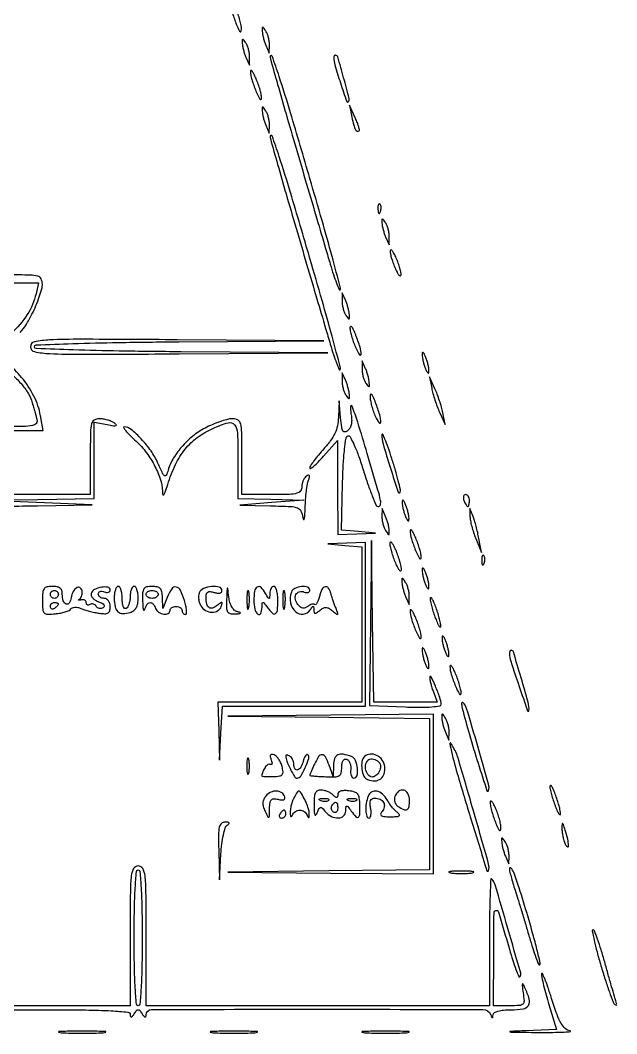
# Model space of a CAD drawing. Extents: x 23 to 255, y 40 to 184.
# Drawn here: x 242.76 to 255.4, y 39.85 to 61.31 of the extents above; entities that cross this region are included whole.
import ezdxf

# ---------------------------------------------------------------- set-up
doc = ezdxf.new("R2010")
doc.units = 0
doc.header["$MEASUREMENT"] = 0

msp = doc.modelspace()

# ---------------------------------------------------------------- linework, layer by layer
for points in [[(207.919475, 175.632891, 0.000007), (191.762556, 175.634099, 0.00002), (173.0434, 175.634494, 0.000013), (151.49745, 175.633531)], [(242.755741, 54.703402, 0.046195), (242.879978, 54.866199, 0.024312), (243.004502, 55.08834, 0.015806), (243.088906, 55.27204, 0.016508), (243.160229, 55.458091, 0.016401), (243.2111, 55.622392, 0.066965), (243.225, 55.725711, 0.120989), (243.197985, 55.83572, 0.2091), (243.125811, 55.893718, 0.061915), (242.964376, 55.91663, 0.004329), (242.5059, 55.9206)], [(242.338312, 55.7514), (243.143624, 55.7514), (243.090216, 55.51875, -0.087539), (242.904405, 55.079613, -0.068576), (242.565887, 54.687246, -0.070658)], [(242.515315, 52.6212), (243.24383, 52.6212), (243.185012, 52.93845, 0.071944), (243.045606, 53.349517, 0.054104), (242.784139, 53.749731, 0.057139), (242.474872, 54.049518, 0.166118)], [(242.572082, 53.815348, -0.039032), (242.772951, 53.618449, -0.042379), (242.924302, 53.412018, -0.069374), (243.010489, 53.2134, 0.000064), (243.035998, 53.121594, 0.000048), (243.0641, 53.020538, 0.000048), (243.090566, 52.92544, 0.000111), (243.110514, 52.85385, -0.248386), (243.093556, 52.776174, -0.171276), (243.014245, 52.72974, -0.043555), (242.821048, 52.709701, -0.004075), (242.342401, 52.7058)], [(242.487857, 51.017321, -0.003546), (243.11925, 51.031298), (244.2825, 51.048796), (243.0981, 51.0984), (241.9137, 51.148004), (243.11925, 51.165502), (244.3248, 51.183), (244.3248, 51.993422), (244.3248, 52.803844), (244.59975, 52.749689, 0.007876), (244.734256, 52.72539, 0.097942), (244.785862, 52.727057, 0.573245), (244.791617, 52.745517, 0.055892), (244.7478, 52.783971, 0.054465), (244.685508, 52.817987, 0.028847), (244.602262, 52.846811, 0.028336), (244.512724, 52.866739, 0.038902), (244.43055, 52.873705, 0.14075), (244.323577, 52.84377, 0.198901), (244.266325, 52.764516, 0.054574), (244.244014, 52.585337, 0.00371), (244.2402, 52.0713), (244.2402, 51.2676), (243.0135, 51.2676), (241.7868, 51.2676)], [(234.976384, 40.178106, 0.000131), (241.178815, 40.16933, 0.414551)], [(242.369452, 40.349047, -0.003168), (243.1827, 40.3542, -0.002399), (244.13885, 40.349612, -0.011466), (244.684365, 40.331861, -0.010917), (245.035998, 40.304627, -0.381956), (245.087495, 40.24845, 0.067648), (245.093218, 40.209889, 0.403287), (245.109231, 40.200685, 0.166561), (245.13418, 40.216856, 0.021186), (245.172095, 40.2696, -0.02521), (245.222486, 40.338522, -0.226004), (245.2554, 40.3542, -0.226004), (245.288314, 40.338522, -0.02521), (245.338705, 40.2696, 0.021186), (245.37662, 40.216856, 0.166561), (245.401569, 40.200685, 0.403287), (245.417582, 40.209889, 0.067648), (245.423305, 40.24845, -0.410035), (245.536785, 40.360778, -0.000509), (249.053363, 40.364358, -0.000548), (252.563105, 40.360511, -0.305253), (252.728771, 40.24845, 0.009076), (252.752482, 40.19263, 0.295955), (252.764244, 40.185, 0.382689), (252.773358, 40.193173, 0.011437), (252.778121, 40.24845, -0.243429), (252.805232, 40.293612, -0.071645), (252.881696, 40.326804, -0.04693), (253.001668, 40.347732, -0.019731), (253.1655, 40.3542, 0.039539), (253.417454, 40.374155, 0.21776), (253.528061, 40.447716, 0.214393), (253.545769, 40.5804, 0.038334), (253.454037, 40.8195, 0.015159), (253.413073, 40.899491, 0.644182), (253.398593, 40.898368, 0.121286), (253.394517, 40.860594, 0.004247), (253.415568, 40.71375, -0.022025), (253.434185, 40.54016, -0.224271), (253.408123, 40.474613, -0.176631), (253.336929, 40.444391, -0.01295), (253.121085, 40.4388), (252.7848, 40.4388), (252.791479, 41.55975, -0.001196), (252.798555, 42.407088, -0.346461), (252.839864, 42.458403, -0.396343), (252.892525, 42.427638, -0.001293), (253.124205, 41.636246, 0.007226), (253.196197, 41.40073, 0.012816), (253.263265, 41.209147, 0.007419), (253.322612, 41.059349, 0.534721), (253.344574, 41.054974, 0.272013), (253.363648, 41.128379, 0.000871), (253.09206, 42.077527, 0.001541), (252.823505, 42.999242, 0.125351), (252.747933, 43.126467, 0.652493), (252.728622, 43.118958, 0.001886), (252.714222, 42.758417, 0.005762), (252.703614, 42.327716, 0.003275), (252.7002, 41.8065), (252.7002, 40.4388), (249.0624, 40.4388), (245.4246, 40.4388), (245.4246, 41.9193, 0.001825), (245.42116, 42.861571, 0.026629), (245.401033, 43.193588, 0.103099), (245.351107, 43.344616, 0.267644), (245.2554, 43.3998, 0.267644), (245.159693, 43.344616, 0.103099), (245.109767, 43.193588, 0.026629), (245.08964, 42.861571, 0.001825), (245.0862, 41.9193), (245.0862, 40.4388), (243.1827, 40.4388), (241.2792, 40.4388)]]:
    msp.add_lwpolyline(points, format="xyb")
for points in [[(247.214507, 61.6734, 0.053327), (247.22152, 61.605636, 0.013169), (247.247696, 61.496798, 0.013326), (247.284483, 61.37307, 0.012987), (247.3281, 61.2504, 0.011206), (247.378883, 61.12686, 0.082917), (247.413534, 61.073725, 0.539315), (247.434496, 61.077145, 0.101438), (247.444748, 61.1235, 0.049927), (247.437776, 61.206027, 0.019576), (247.412461, 61.317551, 0.019146), (247.375453, 61.436919, 0.022622), (247.331155, 61.5465, 0.01717), (247.286232, 61.636327, 0.061392), (247.248952, 61.688469, 0.323421), (247.227169, 61.692927, 0.29396)], [(247.885242, 61.0812, 0.038039), (247.892094, 61.02064, 0.016709), (247.909884, 60.941874, 0.016424), (247.934418, 60.859174, 0.021159), (247.9626, 60.7851), (248.035308, 60.6159), (248.039958, 60.7851, 0.04208), (248.03576, 60.859161, 0.028709), (248.019153, 60.941874, 0.029001), (247.993706, 61.020361, 0.050598), (247.9626, 61.0812, 0.006504), (247.912471, 61.156599, 0.247646), (247.895034, 61.1658, 0.411928), (247.884178, 61.155028, 0.011111)], [(247.462242, 60.8274, 0.038039), (247.469094, 60.76684, 0.016709), (247.486884, 60.688074, 0.016424), (247.511418, 60.605374, 0.021159), (247.5396, 60.5313), (247.612308, 60.3621), (247.616958, 60.5313, 0.04208), (247.61276, 60.605361, 0.028709), (247.596153, 60.688074, 0.029001), (247.570706, 60.766561, 0.050598), (247.5396, 60.8274, 0.006504), (247.489471, 60.902799, 0.247646), (247.472034, 60.912, 0.411928), (247.461178, 60.901228, 0.011111)], [(248.052926, 60.550712, 0.090526), (248.057623, 60.500319, 0.000363), (248.211809, 59.952243, 0.001818), (248.389641, 59.330529, 0.001142), (248.601847, 58.604912, -0.000016), (248.826694, 57.842446, -0.000018), (249.043635, 57.106603, -0.000016), (249.228595, 56.479084, -0.000093), (249.326943, 56.145146, 0.007567), (249.395127, 55.925781, 0.013448), (249.458828, 55.747624, 0.008135), (249.515126, 55.609311, 0.531261), (249.53656, 55.60516, 0.268436), (249.546429, 55.642126, 0.000439), (249.364643, 56.31332, 0.003093), (249.153985, 57.069895, 0.001886), (248.896308, 57.960914, 0.001191), (248.483645, 59.355637, 0.006194), (248.244605, 60.121769, 0.009503), (248.093946, 60.556184, 0.800896)], [(249.4008, 60.523171, 0.073046), (249.42377, 60.366781, 0.006638), (249.542452, 59.989722, 0.002849), (249.67556, 59.593259, 0.554963), (249.709734, 59.585334, 0.265846), (249.729034, 59.65625, 0.003808), (249.611287, 60.096107, 0.003471), (249.48649, 60.536527, 0.333536), (249.437097, 60.5736, 0.137758), (249.423256, 60.569713, 0.10017), (249.411462, 60.558786, 0.086016), (249.403522, 60.542444, 0.070276)], [(247.633948, 60.2352, 0.069344), (247.662472, 60.061845, 0.021707), (247.751713, 59.813489, 0.037611), (247.835721, 59.645433, 0.743132), (247.871564, 59.654437, 0.061764), (247.866024, 59.726356, 0.017485), (247.839805, 59.835757, 0.017335), (247.801245, 59.958303, 0.017523), (247.754411, 60.077437, 0.013896), (247.706902, 60.17904, 0.046771), (247.668045, 60.241203, 0.269941), (247.646591, 60.250056, 0.381965)], [(247.885242, 59.3892, 0.038039), (247.892094, 59.32864, 0.016709), (247.909884, 59.249874, 0.016424), (247.934418, 59.167174, 0.021159), (247.9626, 59.0931), (248.035308, 58.9239), (248.039958, 59.0931, 0.04208), (248.03576, 59.167161, 0.028709), (248.019153, 59.249874, 0.029001), (247.993706, 59.328361, 0.050598), (247.9626, 59.3892, 0.006504), (247.912471, 59.464599, 0.247646), (247.895034, 59.4738, 0.411928), (247.884178, 59.463028, 0.011111)], [(249.78474, 59.262473, 0.013316), (249.824804, 59.092841, 0.057716), (249.862515, 58.996715, 0.181098), (249.900143, 58.963492, 0.316416), (249.938699, 58.97325, 0.238944), (249.945042, 58.999066, 0.017027), (249.925278, 59.072699, 0.02103), (249.893682, 59.162495, 0.014138), (249.850463, 59.2623), (249.731928, 59.5161)], [(248.052926, 58.858712, 0.090526), (248.057623, 58.808319, 0.000363), (248.211809, 58.260243, 0.001818), (248.389641, 57.638529, 0.001142), (248.601847, 56.912912, -0.000016), (248.826694, 56.150446, -0.000018), (249.043635, 55.414603, -0.000016), (249.228595, 54.787084, -0.000093), (249.326943, 54.453146, 0.007567), (249.395127, 54.233781, 0.013448), (249.458828, 54.055624, 0.008135), (249.515126, 53.917311, 0.531261), (249.53656, 53.91316, 0.268436), (249.546429, 53.950126, 0.000439), (249.364643, 54.62132, 0.003093), (249.153985, 55.377895, 0.001886), (248.896308, 56.268914, 0.001191), (248.483645, 57.663637, 0.006194), (248.244605, 58.429769, 0.009503), (248.093946, 58.864184, 0.800896)], [(250.338079, 57.30945, 0.018894), (250.343074, 57.246311, 0.168741), (250.35503, 57.221628, 0.470617), (250.370448, 57.223087, 0.054073), (250.389191, 57.258337, 0.051402), (250.402392, 57.304603, 0.05415), (250.405558, 57.351772, 0.060344), (250.398861, 57.392829, 0.126455), (250.382513, 57.420488, 0.296942), (250.363997, 57.424397, 0.208169), (250.348376, 57.408954, 0.077125), (250.339009, 57.368347, 0.028489)], [(250.423242, 57.0204, 0.038039), (250.430094, 56.95984, 0.016709), (250.447884, 56.881074, 0.016424), (250.472418, 56.798374, 0.021159), (250.5006, 56.7243), (250.573308, 56.5551), (250.577958, 56.7243, 0.04208), (250.57376, 56.798361, 0.028709), (250.557153, 56.881074, 0.029001), (250.531706, 56.959561, 0.050598), (250.5006, 57.0204, 0.006504), (250.450471, 57.095799, 0.247646), (250.433034, 57.105, 0.411928), (250.422178, 57.094228, 0.011111)], [(250.595887, 56.4282, 0.060757), (250.602285, 56.36265, 0.017567), (250.627867, 56.264023, 0.017389), (250.664786, 56.153979, 0.017735), (250.709045, 56.0475, 0.018002), (250.754127, 55.957729, 0.063337), (250.792018, 55.905531, 0.314196), (250.814814, 55.900731, 0.294441), (250.828313, 55.9206, 0.060757), (250.821915, 55.98615, 0.017567), (250.796333, 56.084777, 0.017389), (250.759414, 56.194821, 0.017735), (250.715155, 56.3013, 0.018002), (250.670073, 56.391071, 0.063337), (250.632182, 56.443269, 0.314196), (250.609386, 56.448069, 0.294441)], [(249.577242, 55.3707, 0.04208), (249.58144, 55.296639, 0.028709), (249.598047, 55.213926, 0.029001), (249.623494, 55.135439, 0.050598), (249.6546, 55.0746, 0.006504), (249.704729, 54.999201, 0.247646), (249.722166, 54.99, 0.411928), (249.733022, 55.000772, 0.011111), (249.731958, 55.0746, 0.038039), (249.725106, 55.13516, 0.016709), (249.707316, 55.213926, 0.016424), (249.682782, 55.296626, 0.021159), (249.6546, 55.3707), (249.581892, 55.5399)], [(249.745636, 54.809363, 0.061764), (249.751176, 54.737444, 0.017485), (249.777395, 54.628043, 0.017335), (249.815955, 54.505497, 0.017523), (249.862789, 54.386363, 0.036547), (249.947004, 54.225646, 0.749758), (249.980389, 54.234944, 0.079292), (249.957785, 54.388912, 0.015895), (249.8661, 54.6516, 0.015837), (249.821641, 54.756971, 0.055356), (249.783677, 54.820084, 0.305561), (249.760481, 54.827914, 0.324955)], [(242.9712, 54.3978, 0.356301), (243.055558, 54.294448, 0.03862), (243.383759, 54.253379, 0.012678), (244.058946, 54.238569, 0.000737), (246.12255, 54.248675), (249.2739, 54.26875), (246.16485, 54.292017, -0.001959), (244.853632, 54.306968, -0.004672), (243.879939, 54.330987, -0.001099), (243.092641, 54.359503, -0.40301), (243.0558, 54.397787, -0.402838), (243.092596, 54.436047, -0.001127), (243.869102, 54.464587, -0.004734), (244.829691, 54.488622, -0.001988), (246.12255, 54.503583), (249.1893, 54.526877), (246.08025, 54.546939, 0.000748), (244.044903, 54.557028, 0.012849), (243.378474, 54.542208, 0.039456), (243.055074, 54.500978, 0.355178)], [(250.000242, 53.9325, 0.04208), (250.00444, 53.858439, 0.028709), (250.021047, 53.775726, 0.029001), (250.046494, 53.697239, 0.050598), (250.0776, 53.6364, 0.006504), (250.127729, 53.561001, 0.247646), (250.145166, 53.5518, 0.411928), (250.156022, 53.562572, 0.011111), (250.154958, 53.6364, 0.038039), (250.148106, 53.69696, 0.016709), (250.130316, 53.775726, 0.016424), (250.105782, 53.858426, 0.021159), (250.0776, 53.9325), (250.004892, 54.1017)], [(251.273892, 54.2286, 0.04179), (251.278963, 54.16803, 0.018434), (251.29525, 54.089274, 0.018093), (251.318759, 54.006577, 0.02318), (251.3466, 53.9325, 0.015364), (251.378319, 53.864523, 0.14515), (251.40014, 53.841361, 0.507108), (251.414602, 53.847676, 0.055166), (251.419308, 53.8902, 0.04179), (251.414237, 53.95077, 0.018434), (251.39795, 54.029526, 0.018093), (251.374441, 54.112223, 0.02318), (251.3466, 54.1863, 0.015364), (251.314881, 54.254277, 0.14515), (251.29306, 54.277439, 0.507108), (251.278598, 54.271124, 0.055166)], [(249.577242, 53.6787, 0.04208), (249.58144, 53.604639, 0.028709), (249.598047, 53.521926, 0.029001), (249.623494, 53.443439, 0.050598), (249.6546, 53.3826, 0.006504), (249.704729, 53.307201, 0.247646), (249.722166, 53.298, 0.411928), (249.733022, 53.308772, 0.011111), (249.731958, 53.3826, 0.038039), (249.725106, 53.44316, 0.016709), (249.707316, 53.521926, 0.016424), (249.682782, 53.604626, 0.021159), (249.6546, 53.6787), (249.581892, 53.8479)], [(251.477628, 53.518843, 0.020485), (251.504231, 53.406329, 0.010792), (251.545952, 53.268897, 0.01072), (251.594807, 53.129793, 0.016235), (251.643767, 53.011243), (251.762584, 52.7481), (251.712217, 53.0019, 0.019313), (251.684622, 53.117399, 0.010792), (251.642637, 53.2557, 0.010754), (251.594091, 53.393895, 0.01716), (251.546078, 53.5095), (251.430305, 53.7633)], [(249.50018, 52.906784, -0.039501), (249.477416, 52.720029, -0.0583), (249.42604, 52.56328, -0.052175), (249.33506, 52.410621, -0.02497), (249.1893, 52.234601, 0.01174), (249.075887, 52.104792, 0.015954), (248.980179, 51.982159, 0.012833), (248.907472, 51.877045, 0.145889), (248.8932, 51.829173, 0.592698), (248.9121, 51.81883, 0.034046), (248.979145, 51.868478, 0.023933), (249.073415, 51.956886, 0.011568), (249.185778, 52.078355), (249.478357, 52.4097), (249.481878, 51.41565), (249.4854, 50.4216), (249.88725, 50.43638), (250.2891, 50.45116), (249.926908, 50.483674), (249.564717, 50.516187), (249.588508, 51.49834, -0.00698), (249.604287, 51.911413, -0.015356), (249.630434, 52.226304, -0.011421), (249.66286, 52.462559, -0.279788), (249.70399, 52.51091, -0.369712), (249.750322, 52.491977, -0.014081), (249.837088, 52.31071, -0.019109), (249.932617, 52.071582, -0.011052), (250.029969, 51.777563, 0.008502), (250.125253, 51.484794, 0.013526), (250.217722, 51.238155, 0.007363), (250.302247, 51.0385, 0.297215), (250.340129, 51.0138, 0.334428), (250.388841, 51.050484, 0.12092), (250.392448, 51.142511, 0.020545), (250.338942, 51.358744, 0.000821), (250.110764, 52.136708, 0.003546), (249.910057, 52.799518, 0.02097), (249.788132, 53.140869, 0.79237), (249.757497, 53.136103, 0.066136), (249.765757, 52.988129, -0.033212), (249.78081, 52.864788, -0.059329), (249.774338, 52.762965, -0.074262), (249.746708, 52.682364, -0.100227), (249.69847, 52.622503, -0.125186), (249.638064, 52.593795, -0.323658), (249.596621, 52.612875, -0.095641), (249.569349, 52.694462, -0.010687), (249.547641, 52.890075), (249.51496, 53.2557)], [(250.172452, 53.3403, 0.049927), (250.179424, 53.257773, 0.019576), (250.204739, 53.146249, 0.019146), (250.241747, 53.026881, 0.022622), (250.286045, 52.9173, 0.053628), (250.364374, 52.7856, 0.71677), (250.399773, 52.797201, 0.076247), (250.376794, 52.958076, 0.018381), (250.2891, 53.2134, 0.011206), (250.238317, 53.33694, 0.082917), (250.203666, 53.390075, 0.539315), (250.182704, 53.386655, 0.101438)], [(246.710834, 52.694955, 0.050128), (246.441982, 52.526472, 0.044213), (246.199454, 52.301283, 0.045542), (246.007784, 52.045489, 0.064213), (245.890759, 51.786081, -0.030394), (245.849785, 51.675994, -0.468894), (245.815662, 51.6663, -0.133298), (245.77444, 51.714681, -0.00492), (245.673212, 51.934945, 0.047622), (245.527969, 52.190914, 0.034594), (245.321784, 52.445646, 0.032584), (245.108497, 52.646762, 0.170156), (244.9593, 52.701868, 0.578505), (244.948196, 52.683285, 0.043268), (244.989519, 52.62247, 0.026898), (245.069262, 52.534625, 0.012662), (245.180972, 52.429591, -0.046194), (245.405582, 52.188098, -0.040635), (245.593013, 51.89928, -0.042515), (245.721704, 51.602733, -0.074133), (245.768659, 51.339414, 0.050044), (245.777739, 51.269133, 0.625582), (245.797607, 51.2646, 0.086118), (245.828455, 51.320372, 0.00705), (245.880936, 51.4791, -0.034307), (246.04856, 51.906444, -0.059025), (246.2515, 52.22992, -0.065046), (246.508766, 52.475748, -0.052676), (246.838933, 52.668093, -0.032246), (247.163709, 52.789518, -0.309802), (247.29715, 52.747135, -0.158226), (247.360214, 52.573594, -0.008677), (247.3704, 51.9867), (247.3704, 51.183), (248.06835, 51.167486), (248.7663, 51.151972), (248.0895, 51.0984), (247.4127, 51.044828), (248.062731, 51.029314, -0.005346), (248.484488, 51.014735, -0.075695), (248.632213, 50.985351, -0.197616), (248.706118, 50.918187, -0.07328), (248.748005, 50.78115, 0.098334), (248.762452, 50.741123, 0.672852), (248.776684, 50.743363, 0.04269), (248.788915, 50.827267, 0.007611), (248.795924, 50.985731, -0.010779), (248.804939, 51.163954, -0.011479), (248.821525, 51.337911, -0.011124), (248.842524, 51.486638, -0.051019), (248.865277, 51.570659, 0.023756), (248.886812, 51.635884, 0.183547), (248.883923, 51.667324, 0.370727), (248.863944, 51.675913, 0.062479), (248.822977, 51.657185, 0.098867), (248.785058, 51.621813, 0.052356), (248.753074, 51.565747, 0.049205), (248.731341, 51.499156, 0.054339), (248.724, 51.431807, -0.160008), (248.695288, 51.344385, -0.172404), (248.621126, 51.294224, -0.057314), (248.462867, 51.272125, -0.006059), (248.0895, 51.2676), (247.455, 51.2676), (247.455, 52.0713, 0.003725), (247.451173, 52.585003, 0.054473), (247.428843, 52.764548, 0.197478), (247.371609, 52.844293, 0.140589), (247.26465, 52.874933, 0.060424), (247.167315, 52.863093, 0.018117), (247.023447, 52.822037, 0.017875), (246.863956, 52.763826, 0.018483)], [(250.422878, 52.538987, 0.084678), (250.445152, 52.344052, 0.006246), (250.602079, 51.828008, 0.004622), (250.769983, 51.316112, 0.726559), (250.811346, 51.31661, 0.13198), (250.813503, 51.371004, 0.00573), (250.768877, 51.558004, 0.009414), (250.708673, 51.780245, 0.006543), (250.632687, 52.029, 0.00625), (250.554215, 52.264187, 0.013939), (250.487347, 52.44054, 0.023338), (250.43966, 52.542638, 0.7613)], [(250.850892, 51.0984, 0.04179), (250.855963, 51.03783, 0.018434), (250.87225, 50.959074, 0.018093), (250.895759, 50.876377, 0.02318), (250.9236, 50.8023, 0.015364), (250.955319, 50.734323, 0.14515), (250.97714, 50.711161, 0.507108), (250.991602, 50.717476, 0.055166), (250.996308, 50.76, 0.04179), (250.991237, 50.82057, 0.018434), (250.97495, 50.899326, 0.018093), (250.951441, 50.982023, 0.02318), (250.9236, 51.0561, 0.015364), (250.891881, 51.124077, 0.14515), (250.87006, 51.147239, 0.507108), (250.855598, 51.140924, 0.055166)], [(252.162006, 51.1407, 0.02136), (252.183082, 51.092092, 0.030395), (252.206165, 51.051077, 0.030693), (252.228189, 51.02117, 0.222225), (252.243951, 51.0138, 0.289661), (252.256805, 51.021929, 0.046727), (252.267433, 51.051077, 0.039339), (252.274791, 51.09207, 0.024748), (252.2772, 51.1407, 0.062722), (252.271089, 51.189221, 0.08088), (252.253129, 51.230323, 0.098158), (252.226507, 51.257829, 0.152681), (252.195255, 51.2676, 0.184534), (252.168134, 51.257238, 0.147206), (252.151686, 51.230323, 0.100118), (252.149358, 51.189291, 0.055937)], [(250.423242, 50.8023, 0.04208), (250.42744, 50.728239, 0.028709), (250.444047, 50.645526, 0.029001), (250.469494, 50.567039, 0.050598), (250.5006, 50.5062, 0.006504), (250.550729, 50.430801, 0.247646), (250.568166, 50.4216, 0.411928), (250.579022, 50.432372, 0.011111), (250.577958, 50.5062, 0.038039), (250.571106, 50.56676, 0.016709), (250.553316, 50.645526, 0.016424), (250.528782, 50.728226, 0.021159), (250.5006, 50.8023), (250.427892, 50.9715)], [(252.288999, 50.8023, 0.046277), (252.297432, 50.717253, 0.015671), (252.324925, 50.595823, 0.015433), (252.363885, 50.462777, 0.017128), (252.409795, 50.337), (252.529517, 50.0409), (252.476984, 50.337, 0.010752), (252.451869, 50.462766, 0.008851), (252.419829, 50.595823, 0.008961), (252.386045, 50.716988, 0.02341), (252.356187, 50.8023), (252.287925, 50.9715)], [(251.017948, 50.5062, 0.069344), (251.046472, 50.332845, 0.021707), (251.135713, 50.084489, 0.037611), (251.219721, 49.916433, 0.743132), (251.255564, 49.925437, 0.061764), (251.250024, 49.997356, 0.017485), (251.223805, 50.106757, 0.017335), (251.185245, 50.229303, 0.017523), (251.138411, 50.348437, 0.013896), (251.090902, 50.45004, 0.046771), (251.052045, 50.512203, 0.269941), (251.030591, 50.521056, 0.381965)], [(250.181497, 48.545254), (250.1622, 46.795808), (250.923794, 46.768654, 0.008345), (251.242139, 46.762621, 0.019554), (251.479944, 46.771386, 0.0177), (251.650333, 46.790436, 0.394283), (251.678758, 46.8261, 0.065302), (251.648112, 46.970853, 0.014264), (251.556355, 47.209134, 0.016544), (251.465242, 47.408227, 0.766217), (251.437636, 47.402657, 0.058895), (251.440461, 47.349944, 0.016038), (251.457327, 47.268115, 0.015991), (251.482597, 47.175843, 0.016008), (251.513706, 47.085407), (251.596212, 46.8684), (250.923258, 46.8684), (250.250303, 46.8684), (250.225549, 48.58155), (250.200795, 50.2947)], [(250.588511, 50.240963, 0.05874), (250.595247, 50.169065, 0.01657), (250.622477, 50.059643, 0.01646), (250.661725, 49.937096, 0.016686), (250.708789, 49.817963, 0.016904), (250.756737, 49.717007, 0.059372), (250.797046, 49.657556, 0.311232), (250.821128, 49.651332, 0.308329), (250.835689, 49.671637, 0.05874), (250.828953, 49.743535, 0.01657), (250.801723, 49.852957, 0.01646), (250.762475, 49.975504, 0.016686), (250.715411, 50.094637, 0.016904), (250.667463, 50.195593, 0.059372), (250.627154, 50.255044, 0.311232), (250.603072, 50.261268, 0.308329)], [(252.537679, 49.86465, 0.018894), (252.542674, 49.801511, 0.168741), (252.55463, 49.776828, 0.470617), (252.570048, 49.778287, 0.054073), (252.588791, 49.813537, 0.051402), (252.601992, 49.859803, 0.05415), (252.605158, 49.906972, 0.060344), (252.598461, 49.948029, 0.126455), (252.582113, 49.975688, 0.296942), (252.563597, 49.979597, 0.208169), (252.547976, 49.964154, 0.077125), (252.538609, 49.923547, 0.028489)], [(251.273892, 49.6602, 0.04179), (251.278963, 49.59963, 0.018434), (251.29525, 49.520874, 0.018093), (251.318759, 49.438177, 0.02318), (251.3466, 49.3641, 0.015364), (251.378319, 49.296123, 0.14515), (251.40014, 49.272961, 0.507108), (251.414602, 49.279276, 0.055166), (251.419308, 49.3218, 0.04179), (251.414237, 49.38237, 0.018434), (251.39795, 49.461126, 0.018093), (251.374441, 49.543823, 0.02318), (251.3466, 49.6179, 0.015364), (251.314881, 49.685877, 0.14515), (251.29306, 49.709039, 0.507108), (251.278598, 49.702724, 0.055166)], [(250.846242, 49.4064, 0.038039), (250.853094, 49.34584, 0.016709), (250.870884, 49.267074, 0.016424), (250.895418, 49.184374, 0.021159), (250.9236, 49.1103), (250.996308, 48.9411), (251.000958, 49.1103, 0.04208), (250.99676, 49.184361, 0.028709), (250.980153, 49.267074, 0.029001), (250.954706, 49.345561, 0.050598), (250.9236, 49.4064, 0.006504), (250.873471, 49.481799, 0.247646), (250.856034, 49.491, 0.411928), (250.845178, 49.480228, 0.011111)], [(243.225, 49.019324, 0.018028), (243.231724, 48.832887, 0.179384), (243.263578, 48.762894, 0.199943), (243.331539, 48.734638, 0.023139), (243.49995, 48.742547, 0.024023), (243.609236, 48.758085, 0.028565), (243.710264, 48.783493, 0.029348), (243.791294, 48.814194, 0.134336), (243.829812, 48.84585, -0.155018), (243.862414, 48.870502, -0.073791), (243.914591, 48.880672, -0.062331), (243.977341, 48.875686, -0.05157), (244.041312, 48.855416, 0.026542), (244.11774, 48.826925, 0.012092), (244.220243, 48.797497, 0.011935), (244.330019, 48.771617, 0.01607), (244.43055, 48.753789, 0.028932), (244.55217, 48.743361, 0.143569), (244.61784, 48.760655, 0.197073), (244.652264, 48.806994, 0.062527), (244.6632, 48.894101, 0.068591), (244.653877, 48.961745, 0.089354), (244.626616, 49.017867, 0.104505), (244.585519, 49.054804, 0.131726), (244.5363, 49.068, -0.072144), (244.487807, 49.075034, -0.087143), (244.446677, 49.09551, -0.100435), (244.419181, 49.125938, -0.134459), (244.4094, 49.161651, -0.158089), (244.419658, 49.193285, -0.151946), (244.446677, 49.213488, -0.112257), (244.487748, 49.218311, -0.06502), (244.5363, 49.206606, 0.060455), (244.584872, 49.194429, 0.106399), (244.625923, 49.198015, 0.150224), (244.652884, 49.216355, 0.170431), (244.6632, 49.245739, 0.363555), (244.614134, 49.304301, 0.08856), (244.478083, 49.304211, 0.072653), (244.330995, 49.25508, 0.198868), (244.260891, 49.173645, 0.173571), (244.262062, 49.127871, 0.088834), (244.292303, 49.078157, 0.070729), (244.346384, 49.032059, 0.052634), (244.416779, 48.997227, -0.033362), (244.49005, 48.964417, -0.108582), (244.530363, 48.930183, -0.238529), (244.536311, 48.897892, -0.184828), (244.51431, 48.869052, -0.092602), (244.474616, 48.853707, -0.096198), (244.432614, 48.854026, -0.099305), (244.394838, 48.869879, -0.10587), (244.3671, 48.8988, 0.088941), (244.340506, 48.928458, 0.094986), (244.305834, 48.9462, 0.099917), (244.268539, 48.949356, 0.110145), (244.234354, 48.937487, -0.08716), (244.20428, 48.925486, -0.166025), (244.178734, 48.92865, -0.178851), (244.161713, 48.946396, -0.10301), (244.1556, 48.975752, 0.131628), (244.147277, 49.006819, 0.13149), (244.124536, 49.029579, 0.112422), (244.090248, 49.040202, 0.079073), (244.04985, 49.03691, -0.013566), (244.011968, 49.028758, -0.102957), (243.993803, 49.029127, -0.598335), (243.992126, 49.03526, -0.062422), (244.00755, 49.046616, 0.120667), (244.03189, 49.069295, 0.052056), (244.052362, 49.108953, 0.047369), (244.0663, 49.157825, 0.045823), (244.071, 49.209, 0.213001), (244.03576, 49.287969, 0.31556), (243.963251, 49.296712, 0.142003), (243.877509, 49.212992, 0.092569), (243.832302, 49.081269, -0.098405), (243.792679, 48.970024, -0.372149), (243.727962, 48.948584, -0.229661), (243.667528, 49.016567, -0.068906), (243.648, 49.157593, 0.081061), (243.635616, 49.23348, 0.147833), (243.599609, 49.284229, 0.120661), (243.535464, 49.312876, 0.044995), (243.4365, 49.3218, 0.051293), (243.32087, 49.309907, 0.191178), (243.260939, 49.270402, 0.132854), (243.231997, 49.190134, 0.020474)], [(243.5634, 49.1526, -0.099038), (243.556941, 49.120313, -0.097945), (243.538549, 49.092851, -0.097945), (243.511087, 49.074459, -0.099038), (243.4788, 49.068, -0.099038), (243.446513, 49.074459, -0.097945), (243.419051, 49.092851, -0.097945), (243.400659, 49.120313, -0.099038), (243.3942, 49.1526, -0.099038), (243.400659, 49.184887, -0.097945), (243.419051, 49.212349, -0.097945), (243.446513, 49.230741, -0.099038), (243.4788, 49.2372, -0.099038), (243.511087, 49.230741, -0.097945), (243.538549, 49.212349, -0.097945), (243.556941, 49.184887, -0.099038)], [(244.7478, 49.072993, 0.052146), (244.766757, 48.891717, 0.160554), (244.82796, 48.786487, 0.18636), (244.932805, 48.747366, 0.074127), (245.086957, 48.77214, 0.085677), (245.162802, 48.811459, 0.103415), (245.215333, 48.8719, 0.085482), (245.245629, 48.957858, 0.0421), (245.2554, 49.073701, 0.03237), (245.249241, 49.16874, 0.04984), (245.230549, 49.248921, 0.064263), (245.203293, 49.304354, 0.251476), (245.1708, 49.3218, 0.222681), (245.138416, 49.306625, 0.076538), (245.111051, 49.261139, 0.058208), (245.09239, 49.194369, 0.039081), (245.0862, 49.115293, -0.037634), (245.079953, 49.032412, -0.041396), (245.061349, 48.954088, -0.045439), (245.034129, 48.890904, -0.130646), (245.0016, 48.8565, -0.297719), (244.968456, 48.857334, -0.145541), (244.940791, 48.891695, -0.069343), (244.922613, 48.962783, -0.027979), (244.917, 49.063007, 0.031003), (244.910847, 49.16215, 0.048032), (244.892149, 49.24578, 0.061379), (244.864923, 49.303829, 0.257909), (244.8324, 49.3218, 0.251914), (244.799905, 49.304319, 0.064068), (244.772651, 49.248713, 0.049716), (244.753959, 49.168303, 0.032276)], [(245.349814, 49.00455, 0.01183), (245.356024, 48.890889, 0.050275), (245.36811, 48.823982, 0.459031), (245.38302, 48.817127, 0.225051), (245.398317, 48.83535, -0.073329), (245.442575, 48.939446, -0.236548), (245.504544, 48.978111, -0.25013), (245.56979, 48.950762, -0.079483), (245.624394, 48.8565, 0.153558), (245.689782, 48.774159, 0.115092), (245.798565, 48.732498, 0.156349), (245.892824, 48.749029, 0.278641), (245.9322, 48.8142, -0.148195), (245.941977, 48.846463, -0.098894), (245.969477, 48.873949, -0.082425), (246.010586, 48.892481, -0.064853), (246.0591, 48.8988, -0.064853), (246.107614, 48.892481, -0.082425), (246.148723, 48.873949, -0.098894), (246.176223, 48.846463, -0.148195), (246.186, 48.8142, 0.08373), (246.191449, 48.781891, 0.09297), (246.207143, 48.754451, 0.100534), (246.230523, 48.736101, 0.11679), (246.257977, 48.7296, 0.378394), (246.279756, 48.748837, 0.048444), (246.281587, 48.816579, 0.037462), (246.267664, 48.912136, 0.020944), (246.237276, 49.0257, 0.038275), (246.151584, 49.24034, 0.239957), (246.059985, 49.309029, 0.298319), (245.966352, 49.268621, 0.051857), (245.872931, 49.08915), (245.781, 48.8565), (245.772, 49.08915, 0.038324), (245.758076, 49.209404, 0.142632), (245.723558, 49.276485, 0.155824), (245.660462, 49.311204, 0.048508), (245.5515, 49.3218, 0.050593), (245.434248, 49.309905, 0.203313), (245.376201, 49.269906, 0.132501), (245.350586, 49.187917, 0.017569)], [(245.6784, 49.1526, -0.148195), (245.668623, 49.120337, -0.098894), (245.641123, 49.092851, -0.082425), (245.600014, 49.074319, -0.064853), (245.5515, 49.068, -0.064853), (245.502986, 49.074319, -0.082425), (245.461877, 49.092851, -0.098894), (245.434377, 49.120337, -0.148195), (245.4246, 49.1526, -0.148195), (245.434377, 49.184863, -0.098894), (245.461877, 49.212349, -0.082425), (245.502986, 49.230881, -0.064853), (245.5515, 49.2372, -0.064853), (245.600014, 49.230881, -0.082425), (245.641123, 49.212349, -0.098894), (245.668623, 49.184863, -0.148195)], [(246.550581, 49.183401, 0.073915), (246.536568, 49.120398, 0.047743), (246.538375, 49.045545, 0.047069), (246.554563, 48.970916, 0.063853), (246.583606, 48.908451, 0.12591), (246.684613, 48.812919, 0.1218), (246.820373, 48.776129, 0.139143), (246.944495, 48.808388, 0.182148), (247.017558, 48.8988, 0.019934), (247.036503, 48.964819, 0.410865), (247.026844, 48.980931, 0.228744), (247.002106, 48.97595, 0.010336), (246.932224, 48.920684, -0.083806), (246.832961, 48.863509, -0.24639), (246.757177, 48.873247, -0.189869), (246.708392, 48.946972, -0.052373), (246.6936, 49.087801, -0.056562), (246.70217, 49.16332, -0.197634), (246.729941, 49.20253, -0.176075), (246.779826, 49.213462, -0.04365), (246.8628, 49.1949, 0.043987), (246.929571, 49.18001, 0.086344), (246.983798, 49.182221, 0.136392), (247.018624, 49.200536, 0.20676), (247.032, 49.231499, 0.340297), (246.974271, 49.306499, 0.08983), (246.81318, 49.319349, 0.076166), (246.638227, 49.274374, 0.2029)], [(247.130139, 49.04685, 0.016644), (247.128451, 48.866664, 0.125148), (247.151256, 48.785192, 0.215593), (247.204243, 48.747028, 0.062837), (247.30695, 48.739414, 0.007284), (247.397084, 48.745378, 0.178789), (247.419429, 48.755748, 0.555594), (247.416467, 48.768296, 0.016729), (247.354219, 48.78696, -0.128039), (247.293723, 48.821, -0.070528), (247.24115, 48.888359, -0.058373), (247.200949, 48.982054, -0.041093), (247.177408, 49.094396, 0.000901), (247.15391, 49.279574, 0.623855), (247.146499, 49.282089, 0.186513), (247.139772, 49.266765, 0.000561)], [(247.560935, 49.0257, 0.008901), (247.563697, 48.904815, 0.053901), (247.572948, 48.84291, 0.67161), (247.585572, 48.841235, 0.082665), (247.599434, 48.878636, 0.028254), (247.610716, 48.962651, 0.020511), (247.61411, 49.056968, 0.020826), (247.609901, 49.147035, 0.041951), (247.597727, 49.217036, 0.285845), (247.583912, 49.230112, 0.417468), (247.571038, 49.221495, 0.038992), (247.562702, 49.147391, 0.009782)], [(247.7088, 49.0257, 0.054141), (247.728789, 48.841638, 0.162258), (247.792786, 48.734404, 0.506549), (247.852806, 48.74825, 0.097344), (247.880691, 48.87765, -0.011517), (247.884487, 48.969742, -0.395521), (247.899052, 48.9834, -0.22845), (247.922239, 48.972223, -0.005777), (247.995767, 48.87765, 0.033844), (248.105408, 48.751874, 0.358577), (248.16839, 48.745709, 0.229791), (248.208326, 48.814176, 0.019078), (248.2164, 49.0257, 0.027026), (248.210263, 49.139158, 0.042582), (248.191549, 49.234821, 0.052312), (248.16443, 49.302165, 0.277684), (248.1318, 49.3218, 0.169101), (248.099318, 49.310491, 0.092408), (248.071296, 49.27831, 0.073794), (248.051884, 49.230383, 0.055088), (248.044627, 49.17375, -0.006989), (248.041657, 49.079041, -0.400998), (248.030104, 49.068, -0.262137), (248.012952, 49.077656, -0.004477), (247.955824, 49.17375, 0.063833), (247.859877, 49.298684, 0.344853), (247.780523, 49.308594, 0.223427), (247.723876, 49.224215, 0.037918)], [(248.322335, 49.0257, 0.008901), (248.325097, 48.904815, 0.053901), (248.334348, 48.84291, 0.67161), (248.346972, 48.841235, 0.082665), (248.360834, 48.878636, 0.028254), (248.372116, 48.962651, 0.020511), (248.37551, 49.056968, 0.020826), (248.371301, 49.147035, 0.041951), (248.359127, 49.217036, 0.285845), (248.345312, 49.230112, 0.417468), (248.332438, 49.221495, 0.038992), (248.324102, 49.147391, 0.009782)], [(248.50269, 49.199842, 0.143037), (248.48432, 48.977029, 0.155986), (248.590368, 48.788047, 0.221651), (248.756279, 48.734222, 0.224512), (248.902917, 48.827026, -0.01049), (248.943998, 48.888938, -0.253114), (248.961915, 48.897998, -0.383547), (248.973744, 48.886752, -0.016758), (248.976505, 48.824991, 0.051364), (248.982786, 48.770027, 0.328723), (249.002629, 48.752653, 0.177684), (249.036997, 48.76208, 0.018329), (249.1047, 48.8142, -0.050595), (249.175611, 48.861845, -0.133412), (249.234756, 48.875398, -0.122203), (249.295909, 48.857602, -0.03914), (249.37434, 48.803409, 0.007159), (249.460731, 48.735167, 0.32868), (249.482068, 48.734759, 0.338654), (249.488315, 48.75483, 0.007372), (249.449342, 48.8565, -0.006937), (249.4203, 48.932064, -0.004608), (249.388997, 49.019487, -0.004638), (249.360172, 49.104937, -0.009023), (249.339035, 49.17375, 0.077748), (249.285551, 49.288798, 0.323391), (249.217896, 49.31387, 0.219116), (249.149304, 49.255854, 0.04789), (249.096152, 49.10636, -0.023589), (249.072171, 49.026891, -0.047486), (249.044596, 48.967573, -0.081717), (249.018093, 48.935664, -0.393627), (248.996574, 48.936426, 0.1857), (248.971578, 48.947534, 0.078027), (248.934382, 48.943623, 0.062226), (248.891267, 48.926161, 0.045939), (248.848759, 48.897023, -0.083815), (248.796676, 48.866822, -0.137714), (248.746257, 48.862549, -0.11898), (248.69578, 48.885456, -0.053855), (248.643341, 48.936351, -0.114849), (248.58872, 49.04549, -0.17502), (248.600358, 49.149723, -0.214924), (248.671619, 49.208497, -0.159498), (248.774857, 49.203323, 0.060487), (248.820154, 49.19197, 0.106442), (248.858437, 49.195321, 0.150241), (248.88358, 49.212437, 0.170338), (248.8932, 49.239855, 0.325475), (248.845226, 49.305746, 0.103937), (248.717394, 49.319221, 0.085661), (248.576705, 49.279828, 0.192442)], [(243.5634, 48.946093, -0.151918), (243.557855, 48.928265, -0.038439), (243.538549, 48.904386, -0.035638), (243.511183, 48.879257, -0.029505), (243.4788, 48.8565, -0.082592), (243.446474, 48.843259, -0.161196), (243.419051, 48.845891, -0.182303), (243.400823, 48.863779, -0.108972), (243.3942, 48.893807, -0.093332), (243.40064, 48.928007, -0.09642), (243.419051, 48.957082, -0.099167), (243.44652, 48.976542, -0.105053), (243.4788, 48.9834, -0.042167), (243.511189, 48.980664, -0.061769), (243.538549, 48.972441, -0.081139), (243.557101, 48.960359, -0.210953)], [(251.444072, 49.068, 0.052834), (251.451253, 49.000239, 0.013043), (251.477568, 48.891397, 0.013202), (251.514451, 48.76767, 0.012871), (251.5581, 48.645, 0.013007), (251.602119, 48.539001, 0.043374), (251.638632, 48.473156, 0.257514), (251.65929, 48.462566, 0.405348), (251.672128, 48.4758, 0.052834), (251.664947, 48.543561, 0.013043), (251.638632, 48.652402, 0.013202), (251.601749, 48.77613, 0.012871), (251.5581, 48.8988, 0.013007), (251.514081, 49.004799, 0.043374), (251.477568, 49.070644, 0.257514), (251.45691, 49.081234, 0.405348)], [(251.017948, 48.8142, 0.069344), (251.046472, 48.640845, 0.021707), (251.135713, 48.392489, 0.037611), (251.219721, 48.224433, 0.743132), (251.255564, 48.233437, 0.061764), (251.250024, 48.305356, 0.017485), (251.223805, 48.414757, 0.017335), (251.185245, 48.537303, 0.017523), (251.138411, 48.656437, 0.013896), (251.090902, 48.75804, 0.046771), (251.052045, 48.820203, 0.269941), (251.030591, 48.829056, 0.381965)], [(251.696892, 48.222, 0.04179), (251.701963, 48.16143, 0.018434), (251.71825, 48.082674, 0.018093), (251.741759, 47.999977, 0.02318), (251.7696, 47.9259, 0.015364), (251.801319, 47.857923, 0.14515), (251.82314, 47.834761, 0.507108), (251.837602, 47.841076, 0.055166), (251.842308, 47.8836, 0.04179), (251.837237, 47.94417, 0.018434), (251.82095, 48.022926, 0.018093), (251.797441, 48.105623, 0.02318), (251.7696, 48.1797, 0.015364), (251.737881, 48.247677, 0.14515), (251.71606, 48.270839, 0.507108), (251.701598, 48.264524, 0.055166)], [(251.273892, 47.9682, 0.04179), (251.278963, 47.90763, 0.018434), (251.29525, 47.828874, 0.018093), (251.318759, 47.746177, 0.02318), (251.3466, 47.6721, 0.015364), (251.378319, 47.604123, 0.14515), (251.40014, 47.580961, 0.507108), (251.414602, 47.587276, 0.055166), (251.419308, 47.6298, 0.04179), (251.414237, 47.69037, 0.018434), (251.39795, 47.769126, 0.018093), (251.374441, 47.851823, 0.02318), (251.3466, 47.9259, 0.015364), (251.314881, 47.993877, 0.14515), (251.29306, 48.017039, 0.507108), (251.278598, 48.010724, 0.055166)], [(253.124803, 47.90475, 0.072396), (253.153703, 47.736185, 0.003633), (253.330972, 47.204113, 0.003282), (253.511549, 46.686113, 0.817491), (253.539322, 46.690079, 0.081626), (253.520705, 46.867484, 0.004919), (253.373504, 47.384674, 0.001976), (253.209189, 47.93316, 0.330217), (253.161918, 47.9682, 0.162758), (253.147278, 47.963305, 0.099362), (253.135044, 47.949562, 0.079641), (253.127068, 47.929017, 0.059229)], [(251.863948, 47.6298, 0.069344), (251.892472, 47.456445, 0.021707), (251.981713, 47.208089, 0.037611), (252.065721, 47.040033, 0.743132), (252.101564, 47.049037, 0.061764), (252.096024, 47.120956, 0.017485), (252.069805, 47.230357, 0.017335), (252.031245, 47.352903, 0.017523), (251.984411, 47.472037, 0.013896), (251.936902, 47.57364, 0.046771), (251.898045, 47.635803, 0.269941), (251.876591, 47.644656, 0.381965)], [(252.125587, 46.7415, 0.008859), (252.275596, 46.186967, 0.006488), (252.46089, 45.576924, 0.002118), (252.649165, 44.993375, 0.72282), (252.681463, 44.993288, 0.150228), (252.684688, 45.130352, 0.0021), (252.453958, 45.93607, 0.002255), (252.217326, 46.736006, 0.137147), (252.1381, 46.861059, 0.332273), (252.121881, 46.862554, 0.233304), (252.111703, 46.846415, 0.065852), (252.112875, 46.803379, 0.021936)], [(251.692242, 46.53, 0.038039), (251.699094, 46.46944, 0.016709), (251.716884, 46.390674, 0.016424), (251.741418, 46.307974, 0.021159), (251.7696, 46.2339), (251.842308, 46.0647), (251.846958, 46.2339, 0.04208), (251.84276, 46.307961, 0.028709), (251.826153, 46.390674, 0.029001), (251.800706, 46.469161, 0.050598), (251.7696, 46.53, 0.006504), (251.719471, 46.605399, 0.247646), (251.702034, 46.6146, 0.411928), (251.691178, 46.603828, 0.011111)], [(251.879815, 45.8955, 0.017513), (252.017092, 45.361781, 0.003138), (252.314049, 44.37763, 0.000655), (252.648171, 43.299941, 0.728309), (252.680906, 43.299617, 0.150518), (252.684137, 43.440354, 0.001085), (252.356854, 44.587133, 0.002112), (252.036318, 45.683658, 0.067485), (251.921792, 45.9378, 0.009154), (251.87963, 46.002653, 0.472386), (251.866484, 46.003884, 0.248776), (251.861014, 45.985814, 0.005749)], [(248.07505, 45.64885, -0.032511), (248.09122, 45.596836, -0.110458), (248.091798, 45.561544, -0.302471), (248.078115, 45.548016, -0.188652), (248.055096, 45.55222, 0.308228), (248.005268, 45.550006, 0.075139), (247.944384, 45.488266, 0.063981), (247.894814, 45.397665, 0.093483), (247.878, 45.308523, 0.386865), (247.886155, 45.29956, 0.008801), (247.948693, 45.294756, 0.015074), (248.026381, 45.292509, 0.009048), (248.118656, 45.294292, 0.025177), (248.253171, 45.306127, 0.182016), (248.309276, 45.336645, 0.211319), (248.326682, 45.393722, 0.035025), (248.304393, 45.509287, 0.043088), (248.274902, 45.590923, 0.043547), (248.231938, 45.665989, 0.047289), (248.182744, 45.724231, 0.113777), (248.134857, 45.753481, 0.073694), (248.087015, 45.761922, 0.276498), (248.061509, 45.747587, 0.186476), (248.05609, 45.711862, 0.037078)], [(248.3856, 45.7368, 0.091135), (248.40679, 45.621511, 0.025128), (248.481211, 45.45204, 0.018726), (248.568892, 45.292101, 0.263847), (248.623727, 45.261, 0.260391), (248.700386, 45.303827, 0.030236), (248.796645, 45.483685, 0.02996), (248.870396, 45.673239, 0.281217), (248.850712, 45.754688, 0.334378), (248.828183, 45.757863, 0.112755), (248.801892, 45.734339, 0.060719), (248.775276, 45.685036, 0.029497), (248.753077, 45.616856, -0.063272), (248.703099, 45.492504, -0.188855), (248.633553, 45.435228, -0.367969), (248.577584, 45.458205, -0.119581), (248.5548, 45.552107, 0.061875), (248.548525, 45.602617, 0.051278), (248.529949, 45.653563, 0.053305), (248.502588, 45.697338, 0.08825), (248.4702, 45.7263, 0.034357), (248.437726, 45.743408, 0.073309), (248.410451, 45.750952, 0.141569), (248.392806, 45.748145, 0.290736)], [(248.99138, 45.553119, 0.002977), (248.953789, 45.469297, 0.004509), (248.922181, 45.395893, 0.001809), (248.895926, 45.332735, 0.104937), (248.893679, 45.320469, 0.37783), (248.900385, 45.313276, 0.002474), (248.993281, 45.304613, 0.007869), (249.102475, 45.296705, 0.00475), (249.232079, 45.290602, 0.015202), (249.430474, 45.289182, 0.127038), (249.516111, 45.313434, 0.210745), (249.55756, 45.370679, 0.05287), (249.57, 45.488002, -0.038414), (249.576633, 45.574212, -0.099372), (249.598018, 45.632493, -0.169459), (249.63214, 45.660387, -0.174377), (249.67575, 45.660574, -0.140675), (249.714688, 45.632746, -0.074507), (249.744516, 45.580896, -0.064564), (249.761184, 45.514044, -0.056627), (249.761347, 45.442024, 0.043941), (249.75975, 45.372708, 0.068192), (249.771673, 45.314176, 0.094306), (249.794446, 45.274875, 0.217736), (249.824797, 45.261, 0.343409), (249.895071, 45.315718, 0.089552), (249.905621, 45.468361, 0.075547), (249.861424, 45.634214, 0.200928), (249.774581, 45.717249, 0.043904), (249.599433, 45.767359, 0.160251), (249.486287, 45.752923, 0.202443), (249.419657, 45.67796, 0.074746), (249.394121, 45.53595), (249.387442, 45.3033), (249.302471, 45.53595, 0.032433), (249.225289, 45.711119, 0.264896), (249.15455, 45.756763, 0.272274), (249.080766, 45.718676, 0.033784)], [(250.052969, 45.715769, 0.15889), (249.998696, 45.608992, 0.073165), (249.997271, 45.451259, 0.075011), (250.0406, 45.304333, 0.194361), (250.1199, 45.230406, 0.096816), (250.273239, 45.203551, 0.157669), (250.397024, 45.246285, 0.160638), (250.470852, 45.35258, 0.101335), (250.484026, 45.504457, 0.130088), (250.429038, 45.644495, 0.121114), (250.310727, 45.74351, 0.135145), (250.17034, 45.770091, 0.177804)], [(247.559227, 45.5148, 0.011065), (247.561572, 45.408882, 0.052887), (247.570592, 45.349169, 0.542911), (247.583678, 45.344827, 0.161593), (247.597917, 45.36675, 0.039571), (247.609948, 45.434199, 0.024357), (247.613876, 45.5148, 0.024357), (247.609948, 45.595401, 0.039571), (247.597917, 45.66285, 0.161593), (247.583678, 45.684773, 0.542911), (247.570592, 45.680431, 0.052887), (247.561572, 45.620718, 0.011065)], [(250.386464, 45.5571, -0.147733), (250.38782, 45.455023, -0.10314), (250.333729, 45.352532, -0.121595), (250.250919, 45.291182, -0.241856), (250.171659, 45.297454, -0.16581), (250.092846, 45.393221, -0.122031), (250.076671, 45.530713, -0.154908), (250.126563, 45.638605, -0.261169), (250.21864, 45.669053, -0.049631), (250.274576, 45.652316, -0.049633), (250.326117, 45.624884, -0.054229), (250.366019, 45.591503, -0.115301)], [(253.982072, 45.0918, 0.052834), (253.989253, 45.024039, 0.013043), (254.015568, 44.915197, 0.013202), (254.052451, 44.79147, 0.012871), (254.0961, 44.6688, 0.013007), (254.140119, 44.562801, 0.043374), (254.176632, 44.496956, 0.257514), (254.19729, 44.486366, 0.405348), (254.210128, 44.4996, 0.052834), (254.202947, 44.567361, 0.013043), (254.176632, 44.676203, 0.013202), (254.139749, 44.79993, 0.012871), (254.0961, 44.9226, 0.013007), (254.052081, 45.028599, 0.043374), (254.015568, 45.094444, 0.257514), (253.99491, 45.105034, 0.405348)], [(247.96394, 44.881915, 0.060351), (247.916684, 44.80854, 0.098358), (247.898029, 44.737129, 0.087607), (247.907173, 44.658194, 0.039919), (247.944845, 44.561037, 0.00499), (248.00594, 44.437619, 0.426385), (248.023999, 44.43213, 0.261605), (248.036608, 44.452786, 0.003172), (248.041474, 44.615217, -0.025564), (248.051097, 44.743756, -0.154668), (248.078782, 44.803687, -0.218838), (248.130035, 44.825373, -0.05635), (248.221231, 44.812224, 0.035213), (248.293787, 44.798617, 0.120087), (248.341135, 44.804521, 0.234539), (248.362934, 44.828062, 0.153083), (248.362271, 44.865807, 0.165046), (248.297622, 44.951107, 0.139571), (248.189603, 44.986636, 0.121162), (248.06664, 44.961617, 0.109483)], [(248.565375, 44.85776, 0.032954), (248.529419, 44.778422, 0.024684), (248.50012, 44.687039, 0.025174), (248.481063, 44.597882, 0.050966), (248.476879, 44.526312, 0.022263), (248.48187, 44.469725, 0.168626), (248.493749, 44.44614, 0.453916), (248.508852, 44.447383, 0.063318), (248.526229, 44.47845, -0.08298), (248.550967, 44.518879, -0.064791), (248.5895, 44.553136, -0.064977), (248.635389, 44.576304, -0.084643), (248.6817, 44.5842, -0.084643), (248.728011, 44.576304, -0.064977), (248.7739, 44.553136, -0.064791), (248.812433, 44.518879, -0.08298), (248.837171, 44.47845, 0.021551), (248.857143, 44.43451, 0.402067), (248.870252, 44.429925, 0.269556), (248.880225, 44.44401, 0.015135), (248.883523, 44.4996, 0.064358), (248.877258, 44.562336, 0.022854), (248.852833, 44.649309, 0.022239), (248.816985, 44.74342, 0.024385), (248.773877, 44.831048, 0.008456), (248.696259, 44.965719, 0.229828), (248.662829, 44.987585, 0.296909), (248.630365, 44.97191, 0.013087)], [(248.983746, 44.68995, 0.008897), (248.989057, 44.544653, 0.08579), (249.002823, 44.484641, 0.566853), (249.023563, 44.48166, 0.07697), (249.05118, 44.528952, -0.022014), (249.090589, 44.617454, -0.251782), (249.120745, 44.638735, -0.23464), (249.156627, 44.626053, -0.019356), (249.224793, 44.550102, 0.103405), (249.350083, 44.450433, 0.1246), (249.496554, 44.417987, 0.171755), (249.609759, 44.461911, 0.213747), (249.657291, 44.56305, -0.011517), (249.661087, 44.655142, -0.395521), (249.675652, 44.6688, -0.22845), (249.698839, 44.657623, -0.005777), (249.772367, 44.56305, 0.019626), (249.876543, 44.436455, 0.380387), (249.923066, 44.431033, 0.235917), (249.951219, 44.482999, 0.01089), (249.953568, 44.68995, 0.029175), (249.943181, 44.840765, 0.13473), (249.909834, 44.920762, 0.156214), (249.843282, 44.966106, 0.043427), (249.71805, 44.991669, 0.03477), (249.620344, 44.996074, 0.077191), (249.547192, 44.982872, 0.121819), (249.502167, 44.95369, 0.190581), (249.4854, 44.911299, -0.046682), (249.4808, 44.862139, -0.345016), (249.46425, 44.847631, -0.193192), (249.436424, 44.857049, -0.019335), (249.38388, 44.90568, 0.062206), (249.333895, 44.944566, 0.039117), (249.267449, 44.977379, 0.038823), (249.195823, 44.999763, 0.056383), (249.13008, 45.0072, 0.11474), (249.055894, 44.989949, 0.172084), (249.009912, 44.942813, 0.093089), (248.987171, 44.852446, 0.01991)], [(250.130545, 44.877534, 0.050438), (250.08942, 44.726363, 0.052015), (250.079985, 44.571599, 0.062792), (250.100285, 44.452244, 0.330532), (250.150468, 44.415, 0.285831), (250.175398, 44.430519, 0.076393), (250.190055, 44.477128, 0.053628), (250.193133, 44.545438, 0.031701), (250.182906, 44.6265, -0.033568), (250.170735, 44.725949, -0.1161), (250.182051, 44.789392, -0.182205), (250.21646, 44.825011, -0.111007), (250.274245, 44.838, -0.10909), (250.38634, 44.813248, -0.164369), (250.458192, 44.744894, -0.173669), (250.471614, 44.65006, -0.122968), (250.424626, 44.552294, 0.094254), (250.395457, 44.4995, 0.344002), (250.407585, 44.465838, 0.125754), (250.464998, 44.447312, 0.015486), (250.597737, 44.4432, 0.011771), (250.732273, 44.446368, 0.130943), (250.783002, 44.462477, 0.431755), (250.78837, 44.490733, 0.067205), (250.744444, 44.536799, -0.036287), (250.692926, 44.584554, -0.017878), (250.634337, 44.652033, -0.017638), (250.578235, 44.726763, -0.024548), (250.533832, 44.797649, 0.081151), (250.433148, 44.924093, 0.136037), (250.312615, 44.984709, 0.18702), (250.204243, 44.965636, 0.166618)], [(250.697117, 44.871762, 0.089203), (250.686173, 44.814383, 0.07897), (250.695097, 44.754146, 0.080028), (250.722047, 44.700347, 0.095843), (250.763222, 44.661557, 0.038296), (250.886754, 44.595997, 0.232123), (250.957089, 44.599151, 0.232998), (250.997462, 44.656671, 0.03856), (251.0082, 44.7957, 0.119778), (250.974412, 44.93472, 0.216845), (250.884184, 45.005746, 0.233995), (250.77716, 44.981823, 0.131946)], [(249.293288, 44.786887, -0.126455), (249.265629, 44.770539, -0.060344), (249.224572, 44.763842, -0.05415), (249.177403, 44.767008, -0.051402), (249.131138, 44.780209, -0.054073), (249.095887, 44.798952, -0.470617), (249.094428, 44.81437, -0.168741), (249.119111, 44.826326, -0.018894), (249.18225, 44.831321, -0.028489), (249.241147, 44.830391, -0.077125), (249.281754, 44.821024, -0.208169), (249.297197, 44.805403, -0.296942)], [(249.4854, 44.621507, -0.067432), (249.479088, 44.574917, -0.140899), (249.460143, 44.543967, -0.190788), (249.432072, 44.533256, -0.136093), (249.39942, 44.542753, -0.090427), (249.370294, 44.569025, -0.095498), (249.352994, 44.603416, -0.099685), (249.350133, 44.640527, -0.108373), (249.362113, 44.674646, -0.050477), (249.412064, 44.73975, -0.315493), (249.450952, 44.747806, -0.25701), (249.478196, 44.712755, -0.039415)], [(249.885488, 44.786887, -0.126455), (249.857829, 44.770539, -0.060344), (249.816772, 44.763842, -0.05415), (249.769603, 44.767008, -0.051402), (249.723338, 44.780209, -0.054073), (249.688087, 44.798952, -0.470617), (249.686628, 44.81437, -0.168741), (249.711311, 44.826326, -0.018894), (249.77445, 44.831321, -0.028489), (249.833347, 44.830391, -0.077125), (249.873954, 44.821024, -0.208169), (249.889397, 44.805403, -0.296942)], [(252.713507, 44.7534, 0.053327), (252.72052, 44.685636, 0.013169), (252.746696, 44.576797, 0.013326), (252.783483, 44.45307, 0.012987), (252.8271, 44.3304, 0.011206), (252.877883, 44.20686, 0.082917), (252.912534, 44.153725, 0.539315), (252.933496, 44.157145, 0.101438), (252.943748, 44.2035, 0.049927), (252.936776, 44.286027, 0.019576), (252.911461, 44.397551, 0.019146), (252.874453, 44.516919, 0.022622), (252.830155, 44.6265, 0.01717), (252.785232, 44.716327, 0.061392), (252.747952, 44.768469, 0.323421), (252.726169, 44.772927, 0.29396)], [(248.2587, 44.4996, 0.082592), (248.245459, 44.467274, 0.161196), (248.248091, 44.439851, 0.182303), (248.265979, 44.421623, 0.108972), (248.296007, 44.415, 0.093332), (248.330207, 44.42144, 0.09642), (248.359282, 44.439851, 0.099167), (248.378742, 44.46732, 0.105053), (248.3856, 44.4996, 0.042167), (248.382864, 44.531989, 0.061769), (248.374641, 44.559349, 0.081139), (248.362559, 44.577901, 0.210953), (248.348293, 44.5842, 0.151918), (248.330465, 44.578655, 0.038439), (248.306586, 44.559349, 0.035638), (248.281457, 44.531983, 0.029505)], [(246.963701, 43.71705), (246.980001, 43.1037), (247.01053, 43.651406, -0.01652), (247.029607, 43.865876, -0.022571), (247.061824, 44.057126, -0.020341), (247.101078, 44.209146, -0.179684), (247.142279, 44.263461, 0.044936), (247.180072, 44.292555, 0.377702), (247.182103, 44.312279, 0.216049), (247.159065, 44.325641, 0.022825), (247.09545, 44.329105, 0.189892), (247.019463, 44.299932, 0.155458), (246.975879, 44.223893, 0.05313), (246.959022, 44.065255, 0.006568)], [(254.237379, 44.2035, 0.034995), (254.24164, 44.126475, 0.019847), (254.256981, 44.0343, 0.019741), (254.279918, 43.942199, 0.030584), (254.3076, 43.8651, 0.132187), (254.350688, 43.810569, 0.616563), (254.377078, 43.823834, 0.056364), (254.360922, 43.9667, 0.021183), (254.3076, 44.1612, 0.004584), (254.269552, 44.276359, 0.1769), (254.25282, 44.297116, 0.56424), (254.240554, 44.290648, 0.010858)], [(252.961242, 43.9074, 0.038039), (252.968094, 43.84684, 0.016709), (252.985884, 43.768074, 0.016424), (253.010418, 43.685374, 0.021159), (253.0386, 43.6113), (253.111308, 43.4421), (253.115958, 43.6113, 0.04208), (253.11176, 43.685361, 0.028709), (253.095153, 43.768074, 0.029001), (253.069706, 43.846561, 0.050598), (253.0386, 43.9074, 0.006504), (252.988471, 43.982799, 0.247646), (252.971034, 43.992, 0.411928), (252.960178, 43.981228, 0.011111)], [(245.34, 41.877, -0.00433), (245.334741, 41.269741, -0.010359), (245.317606, 40.8195, -0.005315), (245.293599, 40.474058, -0.390967), (245.2554, 40.4388, -0.390967), (245.217201, 40.474058, -0.005315), (245.193194, 40.8195, -0.010359), (245.176059, 41.269741, -0.00433), (245.1708, 41.877, -0.00433), (245.176059, 42.484259, -0.010359), (245.193194, 42.9345, -0.005315), (245.217201, 43.279942, -0.390967), (245.2554, 43.3152, -0.390967), (245.293599, 43.279942, -0.005315), (245.317606, 42.9345, -0.010359), (245.334741, 42.484259, -0.00433)], [(251.87535, 43.254605, 0.023547), (251.981288, 43.243627, 0.014044), (252.108, 43.240067, 0.014044), (252.234712, 43.243627, 0.023547), (252.34065, 43.254605, 0.124239), (252.37131, 43.267479, 0.664672), (252.368277, 43.279496, 0.03126), (252.274714, 43.287736, 0.006336), (252.108, 43.289848, 0.006336), (251.941286, 43.287736, 0.03126), (251.847723, 43.279496, 0.664672), (251.84469, 43.267479, 0.124239)], [(253.1232, 43.344371, 0.059026), (253.129302, 43.292866, 0.006227), (253.159116, 43.175262, 0.007631), (253.198646, 43.035693, 0.006053), (253.245466, 42.886121, -0.003801), (253.304775, 42.699607, -0.001451), (253.384642, 42.438993, -0.001437), (253.469755, 42.155426, -0.001762), (253.547562, 41.890046, 0.007225), (253.619417, 41.65453, 0.012816), (253.68637, 41.462947, 0.00742), (253.745623, 41.313153, 0.534892), (253.767574, 41.308774, 0.260035), (253.777872, 41.345051, 0.002365), (253.709429, 41.62849, 0.007236), (253.623227, 41.957645, 0.004519), (253.513211, 42.340744, 0.003482), (253.332568, 42.933837, 0.017008), (253.216693, 43.264959, 0.098005), (253.157511, 43.358103, 0.676887)], [(255.063693, 41.287904, 0.006003), (255.155084, 40.992551, 0.008564), (255.243826, 40.732807, 0.005251), (255.323996, 40.517762, 0.116547), (255.361375, 40.463054, 0.123975), (255.384303, 40.450746, 0.409188), (255.397676, 40.458597, 0.126074), (255.398056, 40.489337, 0.026391), (255.382466, 40.54134, -0.014159), (255.352748, 40.632324, -0.001551), (255.291074, 40.843386, -0.001895), (255.219373, 41.0952, -0.00153), (255.144215, 41.36619, 0.007613), (255.068488, 41.626871, 0.012225), (254.995141, 41.846447, 0.006026), (254.927724, 42.026158, 0.309296), (254.898425, 42.0462, 0.47174), (254.88089, 42.02492, 0.005562), (254.922458, 41.823451, 0.01161), (254.98178, 41.578721, 0.006762)], [(253.807654, 41.1156, 0.062826), (253.81347, 41.038607, 0.007528), (253.850093, 40.871655, 0.008873), (253.900349, 40.673802, 0.007186), (253.961061, 40.46335), (254.12083, 39.938001), (253.473965, 39.909326, 0.00149), (253.135696, 39.89332, 0.908834), (253.135334, 39.885303, 0.033075), (253.223357, 39.878732, 0.000546), (253.7154, 39.875146, 0.00371), (254.044016, 39.875548, 0.008943), (254.287078, 39.881998, 0.020242), (254.4137, 39.892774, 0.853329), (254.414138, 39.906202, -0.132476), (254.30893, 39.957536, -0.08305), (254.221468, 40.064001, -0.044257), (254.133801, 40.253385, -0.009781), (254.019296, 40.592631, 0.006082), (253.939956, 40.833559, 0.013565), (253.872448, 41.014324, 0.022644), (253.824369, 41.119206, 0.766693)], [(243.62685, 39.868829, 0.01099), (243.829052, 39.859144, 0.006471), (244.071, 39.856012, 0.006471), (244.312948, 39.859144, 0.01099), (244.51515, 39.868829, 0.067956), (244.569346, 39.880129, 0.813012), (244.567893, 39.890774, 0.014551), (244.389487, 39.898047, 0.002911), (244.071, 39.899901, 0.002911), (243.752513, 39.898047, 0.014551), (243.574107, 39.890774, 0.813012), (243.572654, 39.880129, 0.067956)], [(246.84165, 39.868829, 0.01099), (247.043852, 39.859144, 0.006471), (247.2858, 39.856012, 0.006471), (247.527748, 39.859144, 0.01099), (247.72995, 39.868829, 0.067956), (247.784146, 39.880129, 0.813012), (247.782693, 39.890774, 0.014551), (247.604287, 39.898047, 0.002911), (247.2858, 39.899901, 0.002911), (246.967313, 39.898047, 0.014551), (246.788907, 39.890774, 0.813012), (246.787454, 39.880129, 0.067956)], [(250.05645, 39.868829, 0.01099), (250.258652, 39.859144, 0.006471), (250.5006, 39.856012, 0.006471), (250.742548, 39.859144, 0.01099), (250.94475, 39.868829, 0.067956), (250.998946, 39.880129, 0.813012), (250.997493, 39.890774, 0.014551), (250.819087, 39.898047, 0.002911), (250.5006, 39.899901, 0.002911), (250.182113, 39.898047, 0.014551), (250.003707, 39.890774, 0.813012), (250.002254, 39.880129, 0.067956)]]:
    msp.add_lwpolyline(points, format="xyb", close=True)
for points in [[(249.63345, 50.190455), (249.993, 50.158071), (249.993, 48.513236), (249.993, 46.8684), (248.4702, 46.8684), (246.9474, 46.8684), (246.96397, 46.25505), (246.98054, 45.6417), (247.010135, 46.21275), (247.039731, 46.7838), (248.558665, 46.7838), (250.0776, 46.7838), (250.0776, 48.5181), (250.0776, 50.2524), (249.67575, 50.23762), (249.2739, 50.22284)], [(249.29505, 46.551217), (251.4312, 46.527095), (251.4312, 44.9226), (251.4312, 43.318105), (249.29505, 43.293983), (247.1589, 43.269861), (249.33735, 43.250231), (251.5158, 43.2306), (251.5158, 44.9226), (251.5158, 46.6146), (249.33735, 46.594969), (247.1589, 46.575339)]]:
    msp.add_lwpolyline(points, close=True)

doc.saveas('drawing.dxf')
